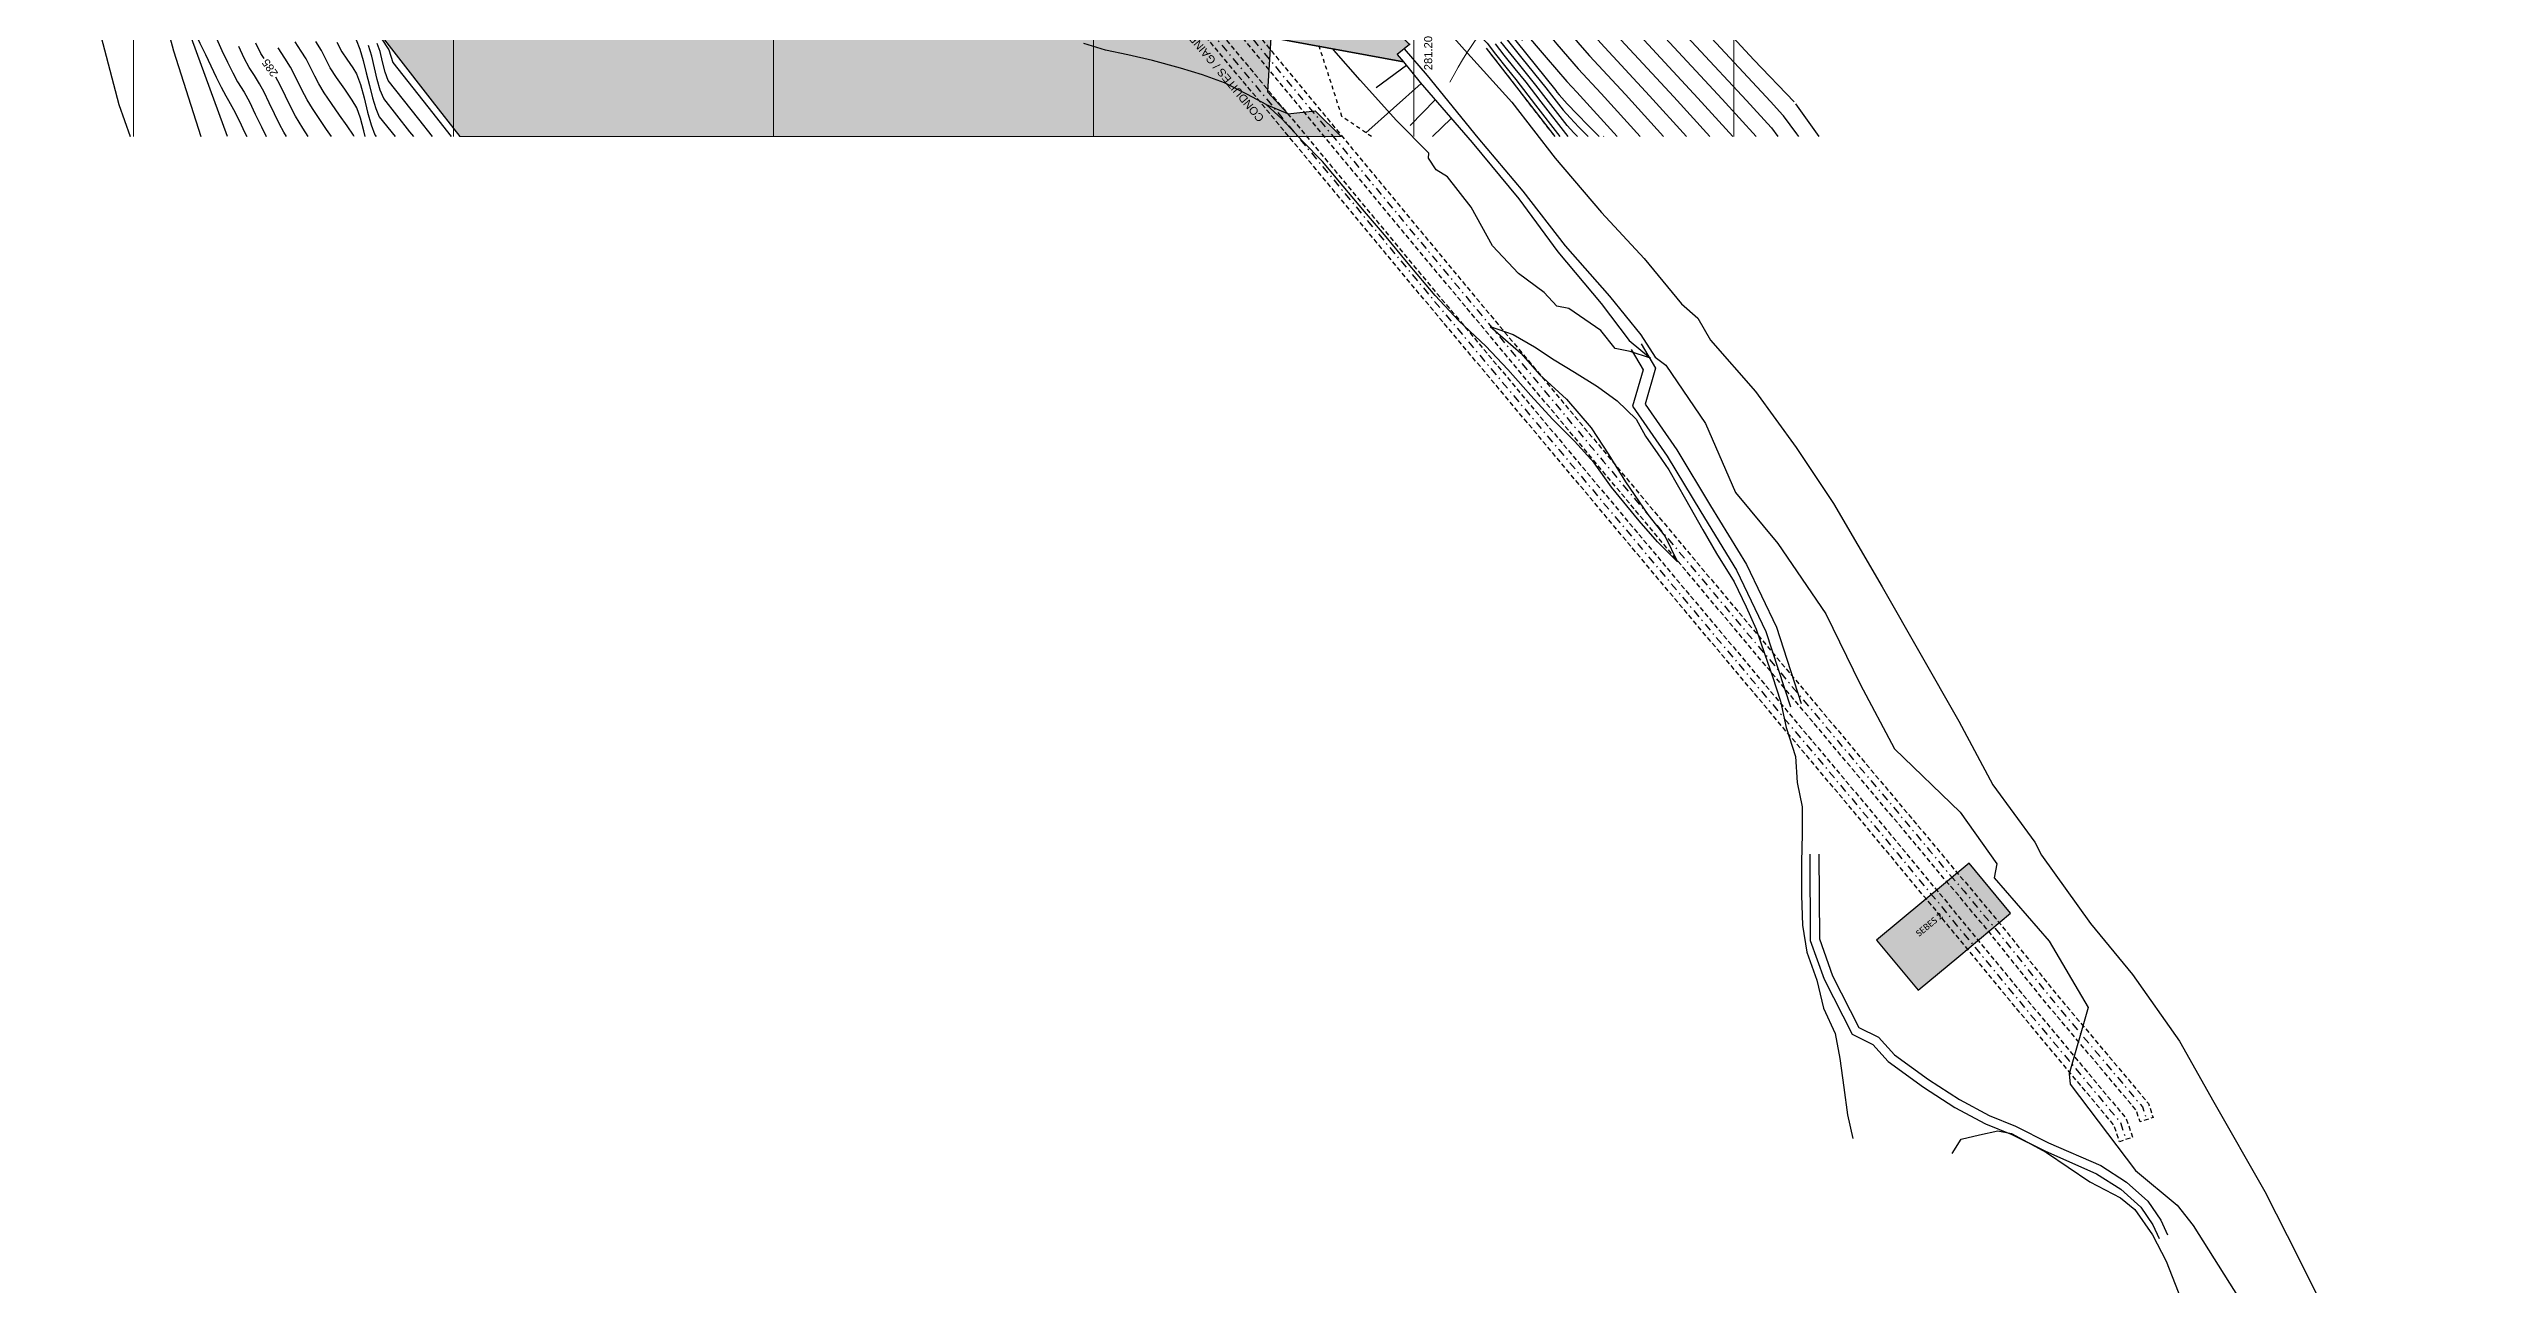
# Model space of a CAD drawing. Extents: x 62405 to 62842, y 108162 to 109685.
# Drawn here: x 62418.4 to 62608.8, y 108397.9 to 108494.4 of the extents above; entities that cross this region are included whole.
import ezdxf
from ezdxf.enums import TextEntityAlignment as Align

# ---------------------------------------------------------------- set-up
doc = ezdxf.new("R2010")
doc.units = 0
doc.header["$LTSCALE"] = 0.999976
doc.header["$MEASUREMENT"] = 0
for name, pattern in [('DOT', [0.55, 0.3, -0.25]), ('TRATTEGGIATA2', [9.525, 6.35, -3.175]), ('TRATTOPUNTO2', [12.7, 6.35, -3.175, 0, -3.175])]:
    doc.linetypes.add(name, pattern=pattern)
for name, color, linetype in [('-GZ-Bord route', 7, 'Continuous'), ('-GZ-Bâtiment', 7, 'Continuous'), ('-GZ-Talus Bas', 56, 'Continuous'), ('colore lago', 131, 'Continuous'), ('Conduite 1000', 170, 'Continuous'), ('coordinate', 2, 'Continuous'), ('curve livello 1 m', 2, 'Continuous'), ('curve livello 1m', 2, 'Continuous'), ('curve livello 5 m', 7, 'Continuous'), ('curve livello 5m', 7, 'Continuous'), ('Limite fiume', 6, 'Continuous'), ('LIN018CO', 6, 'Continuous'), ('LIN035CO', 1, 'Continuous'), ('pendenze', 2, 'Continuous'), ('Per+Mod Surf', 7, 'Continuous'), ('Strade', 7, 'Continuous'), ('TalusHautBas', 7, 'Continuous'), ('TEXT035', 1, 'Continuous')]:
    doc.layers.add(name, color=color, linetype=linetype)
doc.layers.add('0_Hatch', color=2, linetype='Continuous', lineweight=9)
doc.layers.add('Colori bordi', color=5, linetype='Continuous', plot=False)
doc.styles.add('ARIAL', font='arial.ttf')
doc.styles.add('Legend', font='calibri.ttf')

# ---------------------------------------------------------------- blocks, each defined once
blk = doc.blocks.new('quote')
at = {"layer": 'LIN018CO'}
for p, q in [((0.001, 0.001), (-0.001, -0.001)), ((0.001, -0.001), (-0.001, 0.001))]:
    blk.add_line(p, q, dxfattribs=at)
at = {"layer": 'LIN035CO'}
for p, q in [((-0.013, 0.013), (-0.106, 0.106)), ((0.106, 0.106), (0.013, 0.013)), ((-0.013, -0.013), (-0.106, -0.106)), ((0.106, -0.106), (0.013, -0.013))]:
    blk.add_line(p, q, dxfattribs=at)
at = {"layer": 'TEXT035', "style": 'ARIAL'}
blk.add_attdef('VALORE', text='', height=0.25, dxfattribs=at).set_placement((0, 0.33), align=Align.CENTER)

msp = doc.modelspace()

# ---------------------------------------------------------------- hatches: boundary and pattern name
at = {"layer": '-GZ-Bâtiment', "transparency": 33554534}
h = msp.add_hatch(color=256, dxfattribs=at)
h.dxf.hatch_style = 1
h.paths.add_polyline_path([(62567.584, 108423.465), (62571.627, 108426.834), (62568.385, 108430.745), (62561.148, 108424.741), (62564.414, 108420.828)])
at = {"layer": '0_Hatch'}
h = msp.add_hatch(color=23, dxfattribs=at)
h.dxf.hatch_style = 1
h.paths.add_polyline_path([(62483.297, 108515.684), (62482.032, 108517.097), (62480.797, 108518.624), (62479.381, 108520.094), (62478.303, 108521.736), (62477.321, 108523.279), (62476.207, 108524.706), (62475.417, 108526.585), (62474.691, 108527.672), (62474.199, 108528.908), (62473.682, 108529.326), (62472.861, 108530.056), (62471.982, 108530.92), (62470.881, 108534.491), (62470.759, 108537.242), (62470.68, 108538.889), (62471.308, 108540.459), (62471.782, 108541.391), (62472.425, 108542.8), (62472.512, 108542.945), (62471.397, 108544.28), (62471.521, 108544.381), (62471.307, 108544.63), (62468.158, 108548.302), (62467.459, 108547.562), (62466.818, 108546.48), (62466.033, 108544.564), (62465.943, 108542.034), (62464.463, 108541.58), (62464.922, 108540.056), (62465.635, 108538.368), (62466.526, 108536.084), (62467.294, 108533.586), (62467.904, 108531.734), (62468.335, 108529.356), (62469.135, 108527.456), (62470.188, 108525.91), (62471.267, 108524.698), (62472.873, 108522.774), (62474.189, 108520.808), (62475.889, 108518.535), (62477.975, 108515.927), (62480.167, 108513.315), (62482.457, 108510.57), (62484.555, 108507.662), (62486.92, 108504.999), (62489.135, 108502.419), (62490.622, 108500.479), (62491.827, 108498.973), (62493.129, 108497.806), (62494.48, 108496.495), (62496.19, 108495.56), (62497.742, 108495.099), (62499.247, 108494.765), (62500.915, 108494.258), (62502.672, 108493.881), (62504.595, 108493.435), (62506.229, 108492.99), (62508.5, 108492.315), (62510.226, 108491.698), (62512.018, 108490.794), (62513.477, 108490.005), (62515.152, 108489.294), (62513.59, 108490.987), (62513.852, 108495.246), (62509.448, 108501.151), (62508.982, 108501.068), (62506.616, 108500.849), (62505.254, 108500.524), (62503.455, 108500.237), (62501.638, 108500.05), (62499.811, 108499.923), (62498.418, 108499.75), (62497.259, 108500.191), (62496.031, 108500.762), (62495.132, 108501.512), (62493.506, 108503.289), (62492.119, 108504.715), (62490.787, 108506.486), (62489.29, 108508.763), (62487.365, 108510.725), (62486.104, 108512.363), (62484.545, 108514.141)])
at = {"layer": 'colore lago', "ltscale": 2.5}
msp.add_hatch(color=256, dxfattribs=at).paths.add_polyline_path([(62418.386, 108536.339), (62418.985, 108535.375), (62423.804, 108527.74), (62427.401, 108522.066), (62428.917, 108522.33), (62431.999, 108520.483), (62435.209, 108517.103), (62435.248, 108508.375), (62442.532, 108497.745), (62448.327, 108490.271), (62450.507, 108487.501), (62519.333, 108487.501), (62517.305, 108489.509), (62515.162, 108489.283), (62513.477, 108490.005), (62512.018, 108490.794), (62510.226, 108491.698), (62508.5, 108492.315), (62506.793, 108492.848), (62504.595, 108493.435), (62502.672, 108493.881), (62500.915, 108494.258), (62499.247, 108494.765), (62497.742, 108495.099), (62496.19, 108495.56), (62494.48, 108496.495), (62493.129, 108497.806), (62491.827, 108498.973), (62490.622, 108500.479), (62489.135, 108502.419), (62486.92, 108504.999), (62484.555, 108507.662), (62482.457, 108510.57), (62480.167, 108513.315), (62477.975, 108515.927), (62475.889, 108518.535), (62474.189, 108520.808), (62472.873, 108522.774), (62471.267, 108524.698), (62470.188, 108525.91), (62469.135, 108527.456), (62468.335, 108529.356), (62467.904, 108531.734), (62467.294, 108533.586), (62466.526, 108536.084), (62465.635, 108538.368), (62464.922, 108540.056), (62464.463, 108541.58), (62465.943, 108542.034), (62466.033, 108544.564), (62466.818, 108546.48), (62467.459, 108547.562), (62468.158, 108548.302), (62471.307, 108544.63), (62466.582, 108550.14), (62461.323, 108555.669), (62452.234, 108564.908), (62445.975, 108571.355), (62438.597, 108578.993), (62431.968, 108586.051), (62422.759, 108596.383), (62419.614, 108600.43), (62418.386, 108602.152)])
at = {"layer": 'Limite fiume', "linetype": 'Continuous'}
h = msp.add_hatch(dxfattribs=at)
h.set_pattern_fill('DOTS', color=256, scale=5, angle=-44.99995, style=0)
h.set_pattern_definition([(225.00005426, (0.10277, -0.05915), (0.1104857485, -0.33145619904), [0, -0.3125])])
h.paths.add_polyline_path([(62504.878, 108507.605), (62505.742, 108508.232), (62505.354, 108508.795), (62505.963, 108509.256), (62498.597, 108519.418), (62499.167, 108519.911), (62493.894, 108527.02), (62493.514, 108526.744), (62492.516, 108530.934), (62507.543, 108513.616), (62507.737, 108513.778), (62513.187, 108507.255), (62513.381, 108507.417), (62516.504, 108503.679), (62516.063, 108503.311), (62524.715, 108494.745), (62523.716, 108493.9), (62524.201, 108493.33), (62513.852, 108495.246)])

# ---------------------------------------------------------------- linework, layer by layer
at = {"layer": '-GZ-Bord route', "flags": 128}
for points in [[(62526.923, 108496.587), (62528.963, 108494.262), (62532.655, 108490.199), (62536.044, 108485.802), (62539.657, 108481.557), (62542.999, 108477.964), (62545.92, 108474.437), (62547.194, 108473.324), (62548.174, 108471.599), (62551.701, 108467.593), (62554.873, 108463.21), (62557.798, 108458.833), (62561.58, 108452.323), (62567.572, 108441.839), (62570.243, 108436.854), (62573.522, 108432.386), (62574.025, 108431.383), (62577.857, 108426.024), (62581.136, 108422.039), (62584.812, 108416.842), (62587.506, 108412.084), (62591.478, 108405.1), (62594.117, 108399.932), (62597.431, 108393.285)], [(62524.257, 108494.358), (62526.047, 108492.26), (62530.006, 108487.406), (62533.516, 108483.239), (62536.826, 108478.97), (62540.293, 108475.022), (62542.743, 108472.014), (62543.871, 108470.276), (62544.705, 108469.642), (62547.803, 108465.079), (62550.133, 108459.698), (62553.446, 108455.723), (62557.187, 108450.23), (62559.878, 108444.72), (62562.553, 108439.676), (62567.672, 108434.728), (62570.547, 108430.702), (62570.352, 108429.609), (62574.641, 108424.66), (62577.69, 108419.463), (62576.189, 108414.3), (62576.278, 108413.479), (62581.377, 108406.751), (62584.625, 108404.037), (62585.885, 108402.435), (62589.485, 108396.756)]]:
    msp.add_lwpolyline(points, dxfattribs=at)
at = {"layer": '-GZ-Bâtiment', "flags": 128}
msp.add_lwpolyline([(62567.584, 108423.465), (62571.627, 108426.834), (62568.385, 108430.745), (62561.148, 108424.741), (62564.414, 108420.828), (62567.584, 108423.465)], dxfattribs=at)
at = {"layer": '-GZ-Talus Bas', "flags": 128}
msp.add_lwpolyline([(62530.968, 108472.656), (62533.382, 108470.569), (62534.819, 108468.903), (62536.939, 108466.988), (62538.866, 108464.743), (62540.236, 108462.643), (62541.541, 108460.536), (62543.296, 108457.989), (62544.651, 108456.268), (62545.607, 108454.296)], dxfattribs=at)
at = {"ltscale": 2.5, "flags": 128}
msp.add_lwpolyline([(62513.477, 108490.005), (62515.152, 108489.294)], dxfattribs=at)
at = {"layer": 'Colori bordi', "linetype": 'Continuous', "lineweight": 0, "flags": 128}
msp.add_lwpolyline([(62442.532, 108497.745), (62448.327, 108490.271), (62450.507, 108487.501), (62519.333, 108487.501), (62517.305, 108489.509), (62515.162, 108489.283), (62513.59, 108490.987), (62513.852, 108495.246)], dxfattribs=at)
at = {"layer": 'Conduite 1000', "linetype": 'TRATTEGGIATA2', "ltscale": 0.06, "flags": 128}
for points, elevation in [([(62462.951, 108569.266), (62468.482, 108563.313), (62474.066, 108557.787), (62475.014, 108556.513), (62475.806, 108554.754), (62477.042, 108551.158), (62484.673, 108530.139), (62485.796, 108527.96), (62486.539, 108527.03), (62496.147, 108515.461), (62498.015, 108513.188), (62499.314, 108511.67), (62499.508, 108511.447), (62501.86, 108508.75), (62502.044, 108508.532), (62503.096, 108507.296), (62503.169, 108507.21), (62506.669, 108502.962), (62510.917, 108497.796), (62515.172, 108492.623), (62520.198, 108486.553), (62525.225, 108480.482), (62530.361, 108474.313), (62535.499, 108468.144), (62540.212, 108462.497), (62544.926, 108456.851), (62565.713, 108432.084), (62567.128, 108430.36), (62568.411, 108428.898), (62569.163, 108427.961), (62570.114, 108426.834), (62570.457, 108426.45), (62575.082, 108420.662), (62582.399, 108411.97), (62582.754, 108410.872), (62581.736, 108410.542), (62581.445, 108411.441), (62574.254, 108419.984), (62569.64, 108425.759), (62569.306, 108426.133), (62568.337, 108427.281), (62567.592, 108428.209), (62566.312, 108429.667), (62564.89, 108431.401), (62544.106, 108456.164), (62539.391, 108461.812), (62534.677, 108467.459), (62529.539, 108473.629), (62524.402, 108479.799), (62519.374, 108485.87), (62514.347, 108491.942), (62510.09, 108497.117), (62505.844, 108502.281), (62502.347, 108506.525), (62502.28, 108506.604), (62501.229, 108507.839), (62501.048, 108508.052), (62498.701, 108510.744), (62498.504, 108510.971), (62497.195, 108512.501), (62495.322, 108514.78), (62485.71, 108526.354), (62484.894, 108527.375), (62483.691, 108529.709), (62476.034, 108550.802), (62474.81, 108554.36), (62474.086, 108555.967), (62473.256, 108557.084), (62467.714, 108562.568), (62462.167, 108568.537)], 279.04), ([(62463.405, 108565.574), (62465.133, 108563.791), (62469.02, 108559.793), (62472.915, 108555.789), (62473.768, 108554.683), (62474.27, 108553.501), (62475.053, 108551.212), (62475.959, 108548.424), (62476.864, 108545.64), (62482.403, 108528.776), (62483.598, 108526.257), (62484.158, 108525.609), (62494.437, 108513.44), (62495.976, 108511.575), (62496.99, 108510.456), (62498.469, 108508.942), (62499.969, 108507.403), (62500.142, 108507.214), (62501.341, 108505.952), (62503.051, 108503.871), (62504.767, 108501.782), (62509.889, 108495.622), (62515.014, 108489.461), (62518.195, 108485.622), (62525.264, 108477.098), (62530.391, 108470.978), (62534.032, 108466.633), (62535.529, 108464.845), (62535.642, 108464.708), (62536.737, 108463.404), (62545.242, 108453.253), (62545.418, 108453.044), (62561.204, 108434.247), (62563.166, 108431.887), (62565.561, 108428.98), (62566.396, 108428.011), (62567.418, 108426.731), (62568.805, 108425.067), (62572.623, 108420.422), (62576.608, 108415.646), (62580.658, 108410.792), (62581.152, 108409.337), (62580.139, 108408.993), (62579.709, 108410.26), (62575.787, 108414.96), (62571.799, 108419.739), (62567.981, 108424.384), (62566.589, 108426.054), (62565.572, 108427.328), (62564.743, 108428.291), (62562.342, 108431.205), (62560.383, 108433.561), (62544.599, 108452.356), (62544.422, 108452.566), (62535.917, 108462.716), (62534.82, 108464.023), (62534.706, 108464.161), (62533.211, 108465.946), (62529.571, 108470.291), (62524.442, 108476.413), (62517.372, 108484.939), (62514.19, 108488.777), (62509.066, 108494.938), (62503.943, 108501.1), (62502.224, 108503.191), (62500.538, 108505.243), (62499.359, 108506.485), (62499.192, 108506.668), (62497.703, 108508.194), (62496.211, 108509.723), (62495.167, 108510.875), (62493.616, 108512.754), (62483.344, 108524.914), (62482.694, 108525.668), (62481.407, 108528.378), (62475.846, 108545.308), (62474.941, 108548.093), (62474.037, 108550.874), (62473.27, 108553.119), (62472.836, 108554.139), (62472.105, 108555.087), (62468.252, 108559.048), (62464.365, 108563.045), (62462.637, 108564.829)], 277.833)]:
    msp.add_lwpolyline(points, close=True, dxfattribs=dict(at, elevation=elevation))
at = {"layer": 'Conduite 1000', "linetype": 'TRATTOPUNTO2', "ltscale": 0.1, "flags": 128}
for points, elevation in [([(62462.559, 108568.901), (62468.098, 108562.94), (62473.661, 108557.435), (62474.55, 108556.24), (62475.308, 108554.557), (62476.538, 108550.98), (62484.182, 108529.924), (62485.345, 108527.667), (62486.124, 108526.692), (62495.734, 108515.121), (62497.605, 108512.844), (62498.909, 108511.32), (62499.105, 108511.096), (62501.454, 108508.401), (62501.636, 108508.186), (62502.688, 108506.95), (62502.758, 108506.868), (62506.256, 108502.622), (62510.504, 108497.456), (62514.759, 108492.282), (62519.786, 108486.211), (62524.813, 108480.14), (62529.95, 108473.971), (62535.088, 108467.802), (62539.801, 108462.154), (62544.516, 108456.507), (62565.301, 108431.742), (62566.72, 108430.013), (62568.001, 108428.553), (62568.75, 108427.621), (62569.71, 108426.484), (62570.049, 108426.105), (62574.668, 108420.323), (62581.922, 108411.705), (62582.245, 108410.707)], 279.04), ([(62463.021, 108565.201), (62464.749, 108563.418), (62468.636, 108559.42), (62472.51, 108555.438), (62473.302, 108554.411), (62473.77, 108553.31), (62474.545, 108551.043), (62475.45, 108548.258), (62476.355, 108545.474), (62481.905, 108528.577), (62483.146, 108525.962), (62483.751, 108525.261), (62494.026, 108513.097), (62495.571, 108511.225), (62496.601, 108510.09), (62498.086, 108508.568), (62499.58, 108507.036), (62499.751, 108506.85), (62500.939, 108505.597), (62502.637, 108503.531), (62504.355, 108501.441), (62509.478, 108495.28), (62514.602, 108489.119), (62517.784, 108485.281), (62524.853, 108476.755), (62529.981, 108470.634), (62533.622, 108466.289), (62535.117, 108464.503), (62535.231, 108464.366), (62536.327, 108463.06), (62544.832, 108452.909), (62545.008, 108452.7), (62560.794, 108433.904), (62562.754, 108431.546), (62565.152, 108428.636), (62565.984, 108427.67), (62567.003, 108426.392), (62568.393, 108424.725), (62572.211, 108420.08), (62576.198, 108415.303), (62580.184, 108410.526), (62580.646, 108409.165)], 277.833)]:
    msp.add_lwpolyline(points, dxfattribs=dict(at, elevation=elevation))
at = {"layer": 'coordinate', "linetype": 'Continuous', "lineweight": 0}
for p, q in [((62425, 108685.001), (62425, 108487.501)), ((62450, 108685.001), (62450, 108487.501)), ((62475, 108685.001), (62475, 108487.501)), ((62500, 108634.678), (62500, 108487.501)), ((62525, 108634.678), (62525, 108487.501)), ((62550, 108634.678), (62550, 108487.501))]:
    msp.add_line(p, q, dxfattribs=at)
at = {"layer": 'curve livello 1 m', "flags": 128}
for points in [[(62533.462, 108511.809), (62534.322, 108510.888), (62536.326, 108508.744), (62537.956, 108506.966), (62538.657, 108506.175), (62539.23, 108505.513), (62539.502, 108505.181), (62539.889, 108504.439), (62540.285, 108503.496), (62540.686, 108502.482), (62541.085, 108501.529), (62541.477, 108500.769), (62541.799, 108500.352), (62542.415, 108499.614), (62543.141, 108498.773), (62550.988, 108490.328), (62552.919, 108488.197), (62552.937, 108488.172)], [(62533.462, 108509.685), (62534.728, 108508.329), (62536.148, 108506.782), (62536.928, 108505.903), (62537.637, 108505.092), (62538.169, 108504.47), (62538.417, 108504.161), (62538.753, 108503.517), (62539.098, 108502.697), (62539.445, 108501.817), (62539.792, 108500.989), (62540.133, 108500.328), (62540.397, 108499.979), (62540.906, 108499.358), (62541.56, 108498.585), (62542.259, 108497.778), (62549.098, 108490.419), (62551.74, 108487.501)], [(62534.357, 108506.578), (62535.166, 108505.668), (62535.949, 108504.776), (62536.62, 108504.002), (62537.104, 108503.43), (62537.332, 108503.142), (62537.69, 108502.431), (62538.057, 108501.526), (62538.426, 108500.615), (62538.788, 108499.888), (62539.018, 108499.579), (62539.454, 108499.039), (62540.034, 108498.344), (62540.696, 108497.567), (62541.378, 108496.783), (62547.207, 108490.51), (62549.932, 108487.501)], [(62522.34, 108503.826), (62522.396, 108503.723), (62523.468, 108501.778), (62523.84, 108501.396), (62524.49, 108500.797), (62525.268, 108500.095), (62526.025, 108499.404), (62526.611, 108498.84), (62527.093, 108498.295), (62527.576, 108497.751), (62528.142, 108497.203), (62528.857, 108496.548), (62529.604, 108495.872), (62530.268, 108495.261), (62530.732, 108494.799), (62531.396, 108493.948), (62532.289, 108492.796), (62532.628, 108492.376), (62532.966, 108491.956), (62534.515, 108489.962), (62536.427, 108487.501)], [(62534.357, 108504.349), (62534.97, 108503.646), (62535.593, 108502.92), (62536.036, 108502.393), (62536.247, 108502.122), (62536.642, 108501.3), (62537.045, 108500.286), (62537.444, 108499.448), (62537.715, 108499.083), (62538.228, 108498.448), (62538.912, 108497.628), (62539.692, 108496.712), (62540.496, 108495.788), (62545.316, 108490.601), (62548.124, 108487.501)], [(62534.357, 108499.459), (62534.415, 108499.33), (62534.756, 108498.567), (62534.971, 108498.269), (62535.362, 108497.774), (62535.893, 108497.123), (62536.531, 108496.358), (62537.24, 108495.521), (62537.986, 108494.654), (62538.733, 108493.798), (62541.534, 108490.783), (62544.507, 108487.501)], [(62531.331, 108497.01), (62533.721, 108494.048), (62536.11, 108491.085), (62536.193, 108490.979), (62536.358, 108490.766), (62536.994, 108490.061), (62537.764, 108489.25), (62538.634, 108488.361), (62539.49, 108487.501)], [(62532.847, 108496.669), (62533.206, 108496.226), (62533.849, 108495.449), (62534.575, 108494.584), (62535.357, 108493.666), (62536.165, 108492.729), (62536.97, 108491.807), (62537.752, 108490.966), (62540.89, 108487.501)], [(62534.357, 108496.912), (62534.681, 108496.515), (62535.393, 108495.661), (62536.185, 108494.727), (62537.017, 108493.758), (62537.852, 108492.802), (62539.643, 108490.874), (62542.698, 108487.501)], [(62554.706, 108490.216), (62551.573, 108493.493), (62547.943, 108497.399)], [(62531.36, 108494.739), (62532.049, 108493.849), (62532.901, 108492.794), (62533.752, 108491.738), (62534.934, 108490.216), (62537.044, 108487.501)], [(62537.795, 108487.501), (62537.505, 108487.8), (62536.985, 108488.37), (62536.985, 108488.37), (62535.354, 108490.47), (62534.538, 108491.52), (62533.174, 108493.212), (62531.81, 108494.903)]]:
    msp.add_lwpolyline(points, dxfattribs=at)
at = {"layer": 'curve livello 1m', "flags": 128}
for points in [[(62428.038, 108499.69), (62428.169, 108499.364), (62428.172, 108499.359), (62428.473, 108498.676), (62428.793, 108497.835), (62429.113, 108496.994), (62429.413, 108496.312), (62429.451, 108496.253), (62429.805, 108495.589), (62430.199, 108494.793), (62430.618, 108493.918), (62431.044, 108493.016), (62431.462, 108492.141), (62431.856, 108491.345), (62432.21, 108490.681), (62432.438, 108490.327), (62432.819, 108489.613), (62433.253, 108488.742), (62433.71, 108487.796), (62433.853, 108487.501)], [(62431.481, 108495.148), (62431.915, 108494.234), (62432.349, 108493.319), (62432.76, 108492.479), (62433.127, 108491.786), (62433.647, 108490.976), (62434.055, 108490.205), (62434.522, 108489.256), (62435.006, 108488.253), (62435.377, 108487.501)], [(62436.966, 108487.501), (62436.759, 108487.846), (62436.759, 108487.846), (62436.422, 108488.478), (62436.027, 108489.279), (62435.61, 108490.143), (62435.208, 108490.961), (62434.856, 108491.626), (62434.856, 108491.626), (62434.447, 108492.262), (62434.044, 108492.89), (62434.044, 108492.89), (62433.659, 108493.625), (62433.225, 108494.524)], [(62440.477, 108487.501), (62440.088, 108488.059), (62439.496, 108488.917), (62438.975, 108489.701), (62438.567, 108490.358), (62438.567, 108490.358), (62438.162, 108491.142), (62437.693, 108492.11), (62437.274, 108492.926), (62437.274, 108492.926), (62436.838, 108493.618), (62436.305, 108494.418)], [(62442.24, 108487.501), (62442.183, 108487.599), (62441.698, 108488.325), (62441.103, 108489.183), (62440.478, 108490.08), (62439.907, 108490.921), (62439.471, 108491.614), (62439.471, 108491.614), (62439.161, 108492.212), (62438.803, 108492.953), (62438.483, 108493.575), (62438.483, 108493.575), (62438.108, 108494.18), (62437.633, 108494.897)], [(62443.101, 108487.501), (62442.985, 108487.947), (62442.729, 108488.946), (62442.45, 108489.748), (62442.45, 108489.748), (62442.094, 108490.33), (62441.502, 108491.19), (62440.865, 108492.109), (62440.374, 108492.869), (62440.374, 108492.869), (62440.037, 108493.538), (62439.692, 108494.225), (62439.692, 108494.225), (62439.252, 108494.934)], [(62440.901, 108494.875), (62441.278, 108494.125), (62441.663, 108493.539), (62442.129, 108492.868), (62442.426, 108492.399), (62442.731, 108491.562), (62443.013, 108490.516), (62443.286, 108489.413), (62443.563, 108488.404), (62443.857, 108487.642), (62443.969, 108487.501)], [(62446.898, 108487.501), (62446.6, 108487.88), (62444.554, 108490.464), (62444.283, 108491.134), (62444.047, 108491.963), (62443.829, 108492.872), (62443.61, 108493.783), (62443.374, 108494.615)], [(62448.356, 108487.501), (62447.3, 108488.849), (62444.903, 108491.875), (62444.667, 108492.519), (62444.466, 108493.325), (62444.266, 108494.132), (62444.029, 108494.779)], [(62444.348, 108495.192), (62444.956, 108494.269), (62445.104, 108493.777), (62445.251, 108493.286), (62447.999, 108489.817), (62449.815, 108487.501)], [(62554.829, 108490.062), (62556.651, 108487.501)], [(62552.937, 108488.172), (62553.435, 108487.501)]]:
    msp.add_lwpolyline(points, dxfattribs=at)
at = {"layer": 'curve livello 5 m', "flags": 128}
for points in [[(62553.883, 108489.119), (62553.84, 108489.176), (62552.879, 108490.237), (62544.023, 108499.769), (62543.258, 108500.661), (62542.821, 108501.209), (62542.452, 108501.907), (62542.077, 108502.773), (62541.699, 108503.721), (62541.323, 108504.666), (62540.951, 108505.521), (62540.587, 108506.201), (62540.304, 108506.538), (62539.764, 108507.151), (62537.924, 108509.158), (62536.35, 108510.842)], [(62534.357, 108502.083), (62534.557, 108501.849), (62534.965, 108501.359), (62535.162, 108501.102), (62535.162, 108501.102), (62535.471, 108500.458), (62535.787, 108499.664), (62536.1, 108499.007), (62536.1, 108499.007), (62536.338, 108498.682), (62536.78, 108498.128), (62537.377, 108497.404), (62538.081, 108496.567), (62538.844, 108495.677), (62539.615, 108494.793), (62539.615, 108494.793), (62543.425, 108490.692), (62546.315, 108487.501)], [(62531.57, 108495.957), (62533.447, 108493.63), (62535.324, 108491.303), (62535.324, 108491.303), (62535.773, 108490.725), (62536.671, 108489.568), (62537.227, 108488.954), (62537.907, 108488.242), (62538.636, 108487.501)]]:
    msp.add_lwpolyline(points, dxfattribs=at)
at = {"layer": 'curve livello 5m', "flags": 128}
for points in [[(62435.213, 108493.594), (62434.961, 108493.995), (62434.549, 108494.791)], [(62442.038, 108495.642), (62442.11, 108495.524), (62442.11, 108495.524), (62442.182, 108495.381), (62442.402, 108495.05), (62442.68, 108494.332), (62442.941, 108493.451), (62443.191, 108492.478), (62443.437, 108491.481), (62443.684, 108490.532), (62443.938, 108489.699), (62444.205, 108489.053), (62444.205, 108489.053), (62445.435, 108487.501)], [(62438.639, 108487.501), (62438.237, 108488.144), (62437.663, 108489.102), (62437.3, 108489.791), (62436.874, 108490.667), (62436.442, 108491.554), (62436.134, 108492.144)], [(62555.078, 108487.501), (62554.922, 108487.719), (62553.883, 108489.119)]]:
    msp.add_lwpolyline(points, dxfattribs=at)
at = {"layer": 'Limite fiume', "linetype": 'Continuous'}
for p, q in [((62442.532, 108497.745), (62448.327, 108490.271)), ((62513.852, 108495.246), (62513.59, 108490.987)), ((62513.852, 108495.246), (62524.201, 108493.33)), ((62448.327, 108490.271), (62450.507, 108487.501)), ((62513.59, 108490.987), (62515.162, 108489.283)), ((62515.162, 108489.283), (62517.305, 108489.509)), ((62517.305, 108489.509), (62519.333, 108487.501))]:
    msp.add_line(p, q, dxfattribs=at)
at = {"layer": 'Limite fiume', "linetype": 'Continuous', "flags": 128}
msp.add_lwpolyline([(62504.852, 108507.641), (62505.646, 108508.229), (62505.251, 108508.812), (62505.83, 108509.251), (62498.441, 108519.457), (62499.034, 108519.89), (62493.887, 108526.95), (62493.528, 108526.685), (62492.516, 108530.934), (62507.543, 108513.616), (62507.737, 108513.778), (62513.187, 108507.255), (62513.381, 108507.417), (62516.504, 108503.679), (62516.063, 108503.311), (62524.663, 108494.702), (62523.716, 108493.9), (62524.201, 108493.33), (62513.852, 108495.246)], close=True, dxfattribs=at)
at = {"layer": 'LIN018CO', "lineweight": 0}
msp.add_spline([(62533.459, 108496.586), (62533.459, 108495.028), (62532.86, 108495.927), (62527.82, 108491.751)], degree=3, dxfattribs=at)
at = {"layer": 'LIN035CO', "linetype": 'Continuous', "lineweight": 0}
msp.add_line((62524.715, 108494.745), (62523.716, 108493.9), dxfattribs=at)
at = {"layer": 'pendenze', "linetype": 'Continuous'}
for p, q in [((62524.432, 108493.046), (62522.057, 108491.302)), ((62525.583, 108491.635), (62521.265, 108487.797)), ((62526.675, 108490.374), (62524.721, 108488.374)), ((62527.933, 108488.922), (62526.459, 108487.501)), ((62539.852, 108487.542), (62539.817, 108487.501))]:
    msp.add_line(p, q, dxfattribs=at)
at = {"layer": 'Per+Mod Surf', "linetype": 'Continuous'}
msp.add_line((62530.656, 108494.405), (62536.019, 108487.501), dxfattribs=at)
at = {"layer": 'Strade', "linetype": 'Continuous', "flags": 128}
for points in [[(62418.386, 108521.312), (62418.95, 108520.213), (62421.986, 108513.53), (62422.175, 108513.052), (62425.713, 108502.868), (62426.202, 108501.403), (62428.128, 108494.198), (62430.264, 108487.501)], [(62421.214, 108500.156), (62423.865, 108490.011), (62424.753, 108487.501)]]:
    msp.add_lwpolyline(points, dxfattribs=at)
at = {"layer": 'TalusHautBas', "linetype": 'Continuous'}
msp.add_line((62432.344, 108487.501), (62429.239, 108495.975), dxfattribs=at)
at = {"layer": 'TalusHautBas', "linetype": 'DOT'}
for p, q in [((62519.392, 108489.073), (62517.611, 108494.594)), ((62530.656, 108494.405), (62536.019, 108487.501)), ((62521.7, 108487.501), (62519.392, 108489.073))]:
    msp.add_line(p, q, dxfattribs=at)
at = {"layer": 'TalusHautBas', "linetype": 'Continuous', "flags": 128}
for points in [[(62545.607, 108454.296), (62544.043, 108455.836), (62542.604, 108457.498), (62540.456, 108460.127), (62539.097, 108462.022), (62537.553, 108463.718), (62535.853, 108465.417), (62534.15, 108467.288), (62532.36, 108469.298), (62530.636, 108471.13), (62528.53, 108473.111), (62526.67, 108475.083), (62524.571, 108477.586), (62522.715, 108479.832), (62521.167, 108481.651), (62519.486, 108483.632), (62517.877, 108485.552), (62516.335, 108487.12), (62514.722, 108488.864), (62513.477, 108490.005), (62512.018, 108490.794), (62510.226, 108491.698), (62508.5, 108492.315), (62506.793, 108492.848), (62504.595, 108493.435), (62502.672, 108493.881), (62500.915, 108494.258), (62499.247, 108494.765)], [(62543.491, 108470.19), (62541.911, 108470.699), (62540.727, 108470.951), (62539.629, 108472.353), (62537.121, 108474.07), (62536.18, 108474.262), (62535.179, 108475.313), (62533.19, 108476.809), (62531.154, 108478.962), (62529.493, 108481.985), (62527.635, 108484.366), (62526.749, 108484.896), (62526.166, 108485.804), (62526.195, 108486.214), (62523.659, 108488.75), (62520.821, 108491.906), (62518.766, 108494.257), (62518.691, 108494.35)], [(62524.201, 108493.33), (62525.513, 108491.717), (62529.559, 108487.045), (62533.203, 108482.638), (62536.267, 108478.494), (62539.649, 108474.457), (62541.833, 108471.571), (62543.491, 108470.19)], [(62530.968, 108472.656), (62532.778, 108472.027), (62534.427, 108471.071), (62535.971, 108470.058), (62537.567, 108469.098), (62539.357, 108467.983), (62540.899, 108466.866), (62542.382, 108465.437), (62543.11, 108464.104), (62544.062, 108462.717), (62544.934, 108461.464), (62546.24, 108459.176), (62547.597, 108456.779), (62548.657, 108454.943), (62550.041, 108452.73), (62550.966, 108450.76), (62551.753, 108449.034), (62552.41, 108447.119), (62553.015, 108445.34), (62553.654, 108443.39), (62554.097, 108441.331), (62554.813, 108439.087), (62554.965, 108437.058), (62555.331, 108435.139), (62555.353, 108433.021), (62555.286, 108430.849), (62555.279, 108428.224), (62555.371, 108425.901), (62555.703, 108423.798), (62556.483, 108421.602), (62557.014, 108419.434), (62557.925, 108417.436), (62558.283, 108415.478), (62558.599, 108413.22), (62558.889, 108411.099), (62559.296, 108409.237)], [(62542.758, 108471.313), (62543.877, 108469.404), (62543.074, 108466.604), (62545.551, 108463.024), (62548.183, 108458.648), (62550.989, 108454.072), (62553.335, 108449.184), (62555.268, 108443.224)], [(62541.989, 108470.861), (62542.915, 108469.282), (62542.1, 108466.444), (62544.801, 108462.54), (62547.421, 108458.185), (62550.205, 108453.644), (62552.506, 108448.852), (62554.42, 108442.949)], [(62555.94, 108431.438), (62555.975, 108424.701), (62557.057, 108421.676), (62559.25, 108417.387), (62560.869, 108416.571), (62562.066, 108415.248), (62564.813, 108413.262), (62567.276, 108411.671), (62569.653, 108410.397), (62571.711, 108409.56), (62574.293, 108408.27), (62578.336, 108406.492), (62580.242, 108405.274), (62581.793, 108403.885), (62582.746, 108402.503), (62583.232, 108401.431)], [(62556.651, 108431.441), (62556.686, 108424.826), (62557.712, 108421.959), (62559.778, 108417.918), (62561.308, 108417.146), (62562.543, 108415.781), (62565.214, 108413.85), (62567.638, 108412.284), (62569.956, 108411.041), (62572.005, 108410.209), (62574.595, 108408.914), (62578.673, 108407.121), (62580.673, 108405.842), (62582.331, 108404.359), (62583.368, 108402.854), (62583.88, 108401.724)], [(62567.058, 108408.063), (62567.758, 108409.183), (62569.198, 108409.528), (62570.637, 108409.833), (62571.702, 108409.64), (62574.437, 108408.157), (62577.818, 108405.862), (62580.205, 108404.612), (62581.324, 108403.695), (62582.701, 108401.724), (62583.787, 108399.653), (62588.096, 108388.616), (62590.096, 108383.28), (62591.854, 108379.121), (62598.621, 108362.643), (62601.096, 108356.944), (62602.736, 108352.608), (62604.567, 108347.067), (62607.038, 108338.706), (62608.777, 108333.221)]]:
    msp.add_lwpolyline(points, dxfattribs=at)

# ---------------------------------------------------------------- block references
ref = msp.add_blockref('quote', (62526.059, 108495.867), dxfattribs=dict(xscale=2.5, yscale=2.5, zscale=2.5, rotation=90.00005426352453))
ref.add_attrib('VALORE', '281.20', dxfattribs={"layer": 'TEXT035', "height": 0.625, "rotation": 90.00005, "style": 'ARIAL'}).set_placement((62526.445, 108494.02), align=Align.CENTER)

# ---------------------------------------------------------------- texts
at = {"layer": '-GZ-Bâtiment', "insert": (62564.161, 108425.365), "char_height": 0.5, "width": 31.85768, "attachment_point": 1, "rotation": 39.6, "line_spacing_factor": 1.5, "style": 'Legend'}
msp.add_mtext('SEBES 2', dxfattribs=at)
at = {"layer": 'coordinate', "color": 1, "style": 'ARIAL'}
msp.add_text('285', height=0.625, rotation=125.18352, dxfattribs=at).set_placement((62435.493, 108493.639), align=Align.RIGHT)
at = {"layer": 'TEXT035', "linetype": 'Continuous', "lineweight": 0, "style": 'ARIAL'}
msp.add_text('CONDUITES / GAINES EXISTANTES SEBES ', height=0.625, rotation=129.88934, dxfattribs=at).set_placement((62513.365, 108488.965, 277.833))

doc.saveas('drawing.dxf')
